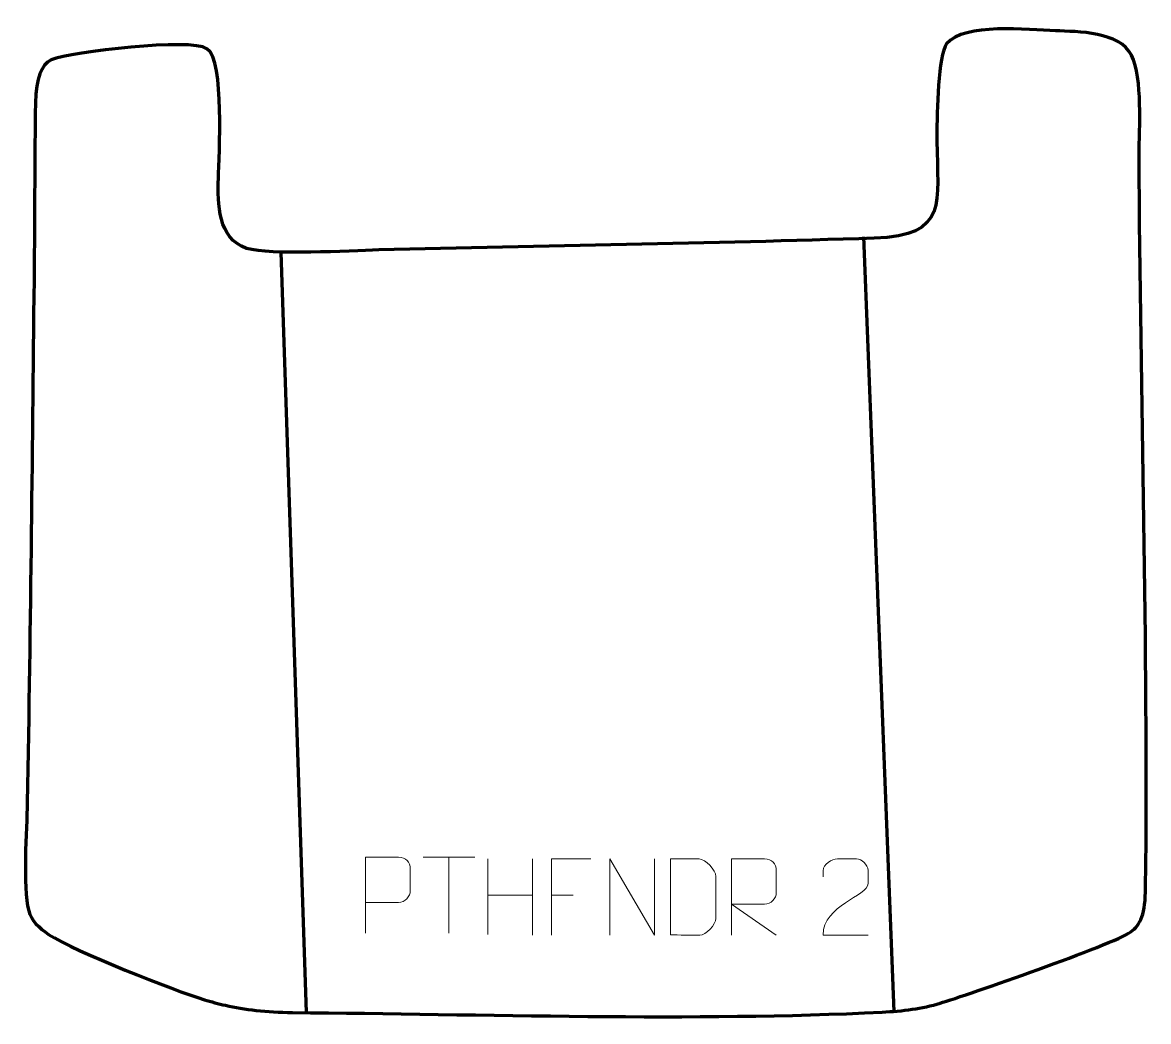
# Model space of a CAD drawing. Header units: millimetres. Extents: x 1004 to 1373, y 247 to 574.
import ezdxf

# ---------------------------------------------------------------- set-up
doc = ezdxf.new("R2010")
doc.units = ezdxf.units.MM
doc.header["$MEASUREMENT"] = 0
doc.layers.add('layer 1', color=7, linetype='Continuous', plot=False)
doc.layers.add('layer 2', color=7, linetype='Continuous')
doc.layers.add('layer 3', color=7, linetype='Continuous')

msp = doc.modelspace()

# ---------------------------------------------------------------- linework, layer by layer
at = {"layer": 'layer 1', "color": 250, "lineweight": 9}
for points, knots in [([(1116.2524, 275.8783), (1116.2524, 275.8783), (1116.2524, 300.8319), (1116.2524, 300.8319), (1116.2524, 300.8319), (1119.8474, 300.8319), (1123.4427, 300.8319), (1127.0381, 300.8319), (1127.0381, 300.8319), (1129.3633, 300.794), (1130.9207, 299.3039), (1130.9165, 296.9378), (1130.9165, 296.9378), (1130.9161, 294.9021), (1130.9161, 291.8428), (1130.9165, 289.8068), (1130.9165, 289.8068), (1130.91, 287.9314), (1129.0978, 285.9895), (1127.0882, 285.9704), (1127.0882, 285.9704), (1127.0882, 285.9704), (1116.2524, 285.9704), (1116.2524, 285.9704)], [0, 0, 0, 0, 0.14285714, 0.14285714, 0.14285714, 0.14285714, 0.28571429, 0.28571429, 0.28571429, 0.28571429, 0.42857143, 0.42857143, 0.42857143, 0.42857143, 0.57142857, 0.57142857, 0.57142857, 0.57142857, 0.71428571, 0.71428571, 0.71428571, 0.71428571, 1, 1, 1, 1]), ([(1190.0214, 300.2372), (1190.0214, 300.2372), (1177.1474, 300.2372), (1177.1474, 300.2372), (1177.1474, 300.2372), (1177.1474, 300.2372), (1177.1474, 275.2836), (1177.1474, 275.2836)], [0, 0, 0, 0, 0.33333333, 0.33333333, 0.33333333, 0.33333333, 1, 1, 1, 1]), ([(1196.257, 275.2837), (1196.257, 275.2837), (1196.257, 300.2372), (1196.257, 300.2372), (1196.257, 300.2372), (1196.257, 300.2372), (1210.9118, 275.2837), (1210.9118, 275.2837), (1210.9118, 275.2837), (1210.9118, 275.2837), (1210.9118, 300.2372), (1210.9118, 300.2372)], [0, 0, 0, 0, 0.25, 0.25, 0.25, 0.25, 0.5, 0.5, 0.5, 0.5, 1, 1, 1, 1]), ([(1216.1921, 275.3118), (1218.5239, 275.3122), (1223.4741, 275.2882), (1225.8056, 275.2879), (1225.8056, 275.2879), (1227.7306, 275.1825), (1231.0492, 278.7241), (1231.038, 280.7414), (1231.038, 280.7414), (1231.0376, 286.5115), (1231.0376, 288.6812), (1231.038, 294.4505), (1231.038, 294.4505), (1231.0337, 296.5886), (1227.6592, 300.2487), (1225.5068, 300.2352), (1225.5068, 300.2352), (1223.1811, 300.2352), (1218.4568, 300.2352), (1216.1307, 300.2352), (1216.1307, 300.2352), (1216.1311, 294.4883), (1216.1924, 281.0591), (1216.1921, 275.3118)], [0, 0, 0, 0, 0.14285714, 0.14285714, 0.14285714, 0.14285714, 0.28571429, 0.28571429, 0.28571429, 0.28571429, 0.42857143, 0.42857143, 0.42857143, 0.42857143, 0.57142857, 0.57142857, 0.57142857, 0.57142857, 0.71428571, 0.71428571, 0.71428571, 0.71428571, 1, 1, 1, 1]), ([(1236.1617, 275.2968), (1236.1617, 275.2968), (1236.1617, 300.2503), (1236.1617, 300.2503), (1236.1617, 300.2503), (1239.7565, 300.2503), (1243.352, 300.2503), (1246.9472, 300.2503), (1246.9472, 300.2503), (1249.2725, 300.2126), (1250.8298, 298.7226), (1250.8257, 296.3562), (1250.8257, 296.3562), (1250.8253, 294.3207), (1250.8253, 291.2613), (1250.8257, 289.2253), (1250.8257, 289.2253), (1250.8192, 287.3498), (1249.0069, 285.408), (1246.9974, 285.3889), (1246.9974, 285.3889), (1246.9974, 285.3889), (1236.1617, 285.3889), (1236.1617, 285.3889), (1236.1617, 285.3889), (1236.1617, 285.3889), (1250.8164, 275.2968), (1250.8164, 275.2968)], [0, 0, 0, 0, 0.125, 0.125, 0.125, 0.125, 0.25, 0.25, 0.25, 0.25, 0.375, 0.375, 0.375, 0.375, 0.5, 0.5, 0.5, 0.5, 0.625, 0.625, 0.625, 0.625, 0.75, 0.75, 0.75, 0.75, 1, 1, 1, 1]), ([(1280.8651, 275.2864), (1275.9507, 275.2867), (1271.0363, 275.2867), (1266.1222, 275.2864), (1266.1222, 275.2864), (1266.1222, 285.2187), (1280.7732, 287.8599), (1280.8651, 292.1702), (1280.8651, 292.1702), (1280.8648, 293.5943), (1280.8648, 295.018), (1280.8651, 296.4413), (1280.8651, 296.4413), (1280.8482, 298.5184), (1278.7254, 300.2432), (1277.0544, 300.2605), (1277.0544, 300.2605), (1274.9812, 300.2601), (1272.9083, 300.2601), (1270.8359, 300.2605), (1270.8359, 300.2605), (1269.0138, 300.277), (1266.1891, 298.4849), (1266.1222, 296.3913), (1266.1222, 296.3913), (1266.1222, 296.3913), (1266.1222, 294.3365), (1266.1222, 294.3365)], [0, 0, 0, 0, 0.125, 0.125, 0.125, 0.125, 0.25, 0.25, 0.25, 0.25, 0.375, 0.375, 0.375, 0.375, 0.5, 0.5, 0.5, 0.5, 0.625, 0.625, 0.625, 0.625, 0.75, 0.75, 0.75, 0.75, 1, 1, 1, 1])]:
    msp.add_open_spline(points, degree=3, knots=knots, dxfattribs=at)
for points in [[(1135.0909, 300.8084), (1135.0909, 300.8084), (1152.0781, 300.8084), (1152.0781, 300.8084)], [(1143.5847, 275.8784), (1143.5847, 275.8784), (1143.5847, 300.8319), (1143.5847, 300.8319)], [(1156.2628, 300.2372), (1156.2628, 300.2372), (1156.2628, 275.4597), (1156.2628, 275.4597)], [(1170.9061, 300.2372), (1170.9061, 300.2372), (1170.9061, 275.2837), (1170.9061, 275.2837)], [(1156.2628, 288.3549), (1156.2628, 288.3549), (1170.9061, 288.3553), (1170.9061, 288.3553)], [(1177.1474, 288.3575), (1177.1474, 288.3575), (1184.3155, 288.3575), (1184.3155, 288.3575)]]:
    msp.add_open_spline(points, degree=3, dxfattribs=at)
at = {"layer": 'layer 2', "color": 142, "lineweight": 158}
for points in [[(1279.371, 504.129), (1279.371, 504.129), (1289.3725, 250.2855), (1289.3725, 250.2855)], [(1088.5185, 499.1704), (1088.5185, 499.1704), (1096.8278, 249.8505), (1096.8278, 249.8505)]]:
    msp.add_open_spline(points, degree=3, dxfattribs=at)
at = {"layer": 'layer 3', "color": 242, "lineweight": 158}
msp.add_open_spline([(1120.5573, 499.8406), (1174.6456, 501.1401), (1228.8149, 501.9497), (1282.8835, 503.6855), (1282.8835, 503.6855), (1307.3868, 504.4723), (1303.5386, 515.3965), (1303.4391, 535.5562), (1303.4391, 535.5562), (1303.4041, 542.6404), (1303.5923, 560.8984), (1306.178, 566.5457), (1306.178, 566.5457), (1306.178, 566.5457), (1306.6105, 567.3812), (1306.6105, 567.3812), (1306.6105, 567.3812), (1312.3478, 574.3943), (1333.3428, 572.0258), (1342.2387, 571.6827), (1342.2387, 571.6827), (1349.6838, 571.3957), (1363.3337, 571.4224), (1367.1641, 563.6615), (1367.1641, 563.6615), (1370.9749, 555.94), (1369.7009, 539.8283), (1369.6621, 530.9688), (1369.6621, 530.9688), (1370.0847, 451.2905), (1372.7523, 370.4157), (1371.8151, 290.9332), (1371.8151, 290.9332), (1371.7138, 282.3481), (1370.286, 278.6149), (1366.9418, 276.291), (1366.9418, 276.291), (1360.9582, 272.1332), (1312.9944, 255.5486), (1304.4961, 252.9616), (1304.4961, 252.9616), (1298.6415, 251.1794), (1292.1685, 250.3656), (1285.5084, 250.0331), (1285.5084, 250.0331), (1223.9074, 246.9567), (1154.4723, 249.4291), (1092.3245, 249.887), (1092.3245, 249.887), (1083.6232, 250.0184), (1076.602, 250.8667), (1070.3588, 252.2563), (1070.3588, 252.2563), (1067.956, 252.7911), (1065.6682, 253.4063), (1063.4444, 254.0915), (1063.4444, 254.0915), (1053.3604, 257.1986), (1021.3932, 269.7241), (1012.4188, 275.5187), (1012.4188, 275.5187), (1009.2257, 277.5805), (1006.6679, 280.1003), (1005.8824, 283.22), (1005.8824, 283.22), (1003.8611, 291.2478), (1005.2195, 309.6997), (1005.4337, 318.7637), (1005.4337, 318.7637), (1006.4806, 377.6663), (1007.0807, 436.5745), (1007.6815, 495.4828), (1007.6815, 495.4828), (1007.8586, 512.9569), (1007.8086, 530.5455), (1008.0675, 547.991), (1008.0675, 547.991), (1008.372, 556.5139), (1010.0247, 560.3313), (1013.2145, 562.1492), (1013.2145, 562.1492), (1020.0086, 564.7571), (1059.1863, 569.3857), (1064.2924, 565.8204), (1064.2924, 565.8204), (1070.2038, 561.693), (1068.2201, 530.9702), (1068.0175, 523.3757), (1068.0175, 523.3757), (1067.7887, 514.8028), (1067.8575, 503.7249), (1077.296, 500.3466), (1077.296, 500.3466), (1085.1387, 498.0687), (1110.9545, 499.5469), (1120.5573, 499.8406)], degree=3, knots=[0, 0, 0, 0, 0.04, 0.04, 0.04, 0.04, 0.08, 0.08, 0.08, 0.08, 0.12, 0.12, 0.12, 0.12, 0.16, 0.16, 0.16, 0.16, 0.2, 0.2, 0.2, 0.2, 0.24, 0.24, 0.24, 0.24, 0.28, 0.28, 0.28, 0.28, 0.32, 0.32, 0.32, 0.32, 0.36, 0.36, 0.36, 0.36, 0.4, 0.4, 0.4, 0.4, 0.44, 0.44, 0.44, 0.44, 0.48, 0.48, 0.48, 0.48, 0.52, 0.52, 0.52, 0.52, 0.56, 0.56, 0.56, 0.56, 0.6, 0.6, 0.6, 0.6, 0.64, 0.64, 0.64, 0.64, 0.68, 0.68, 0.68, 0.68, 0.72, 0.72, 0.72, 0.72, 0.76, 0.76, 0.76, 0.76, 0.8, 0.8, 0.8, 0.8, 0.84, 0.84, 0.84, 0.84, 0.88, 0.88, 0.88, 0.88, 0.92, 0.92, 0.92, 0.92, 1, 1, 1, 1], dxfattribs=at)

doc.saveas('drawing.dxf')
